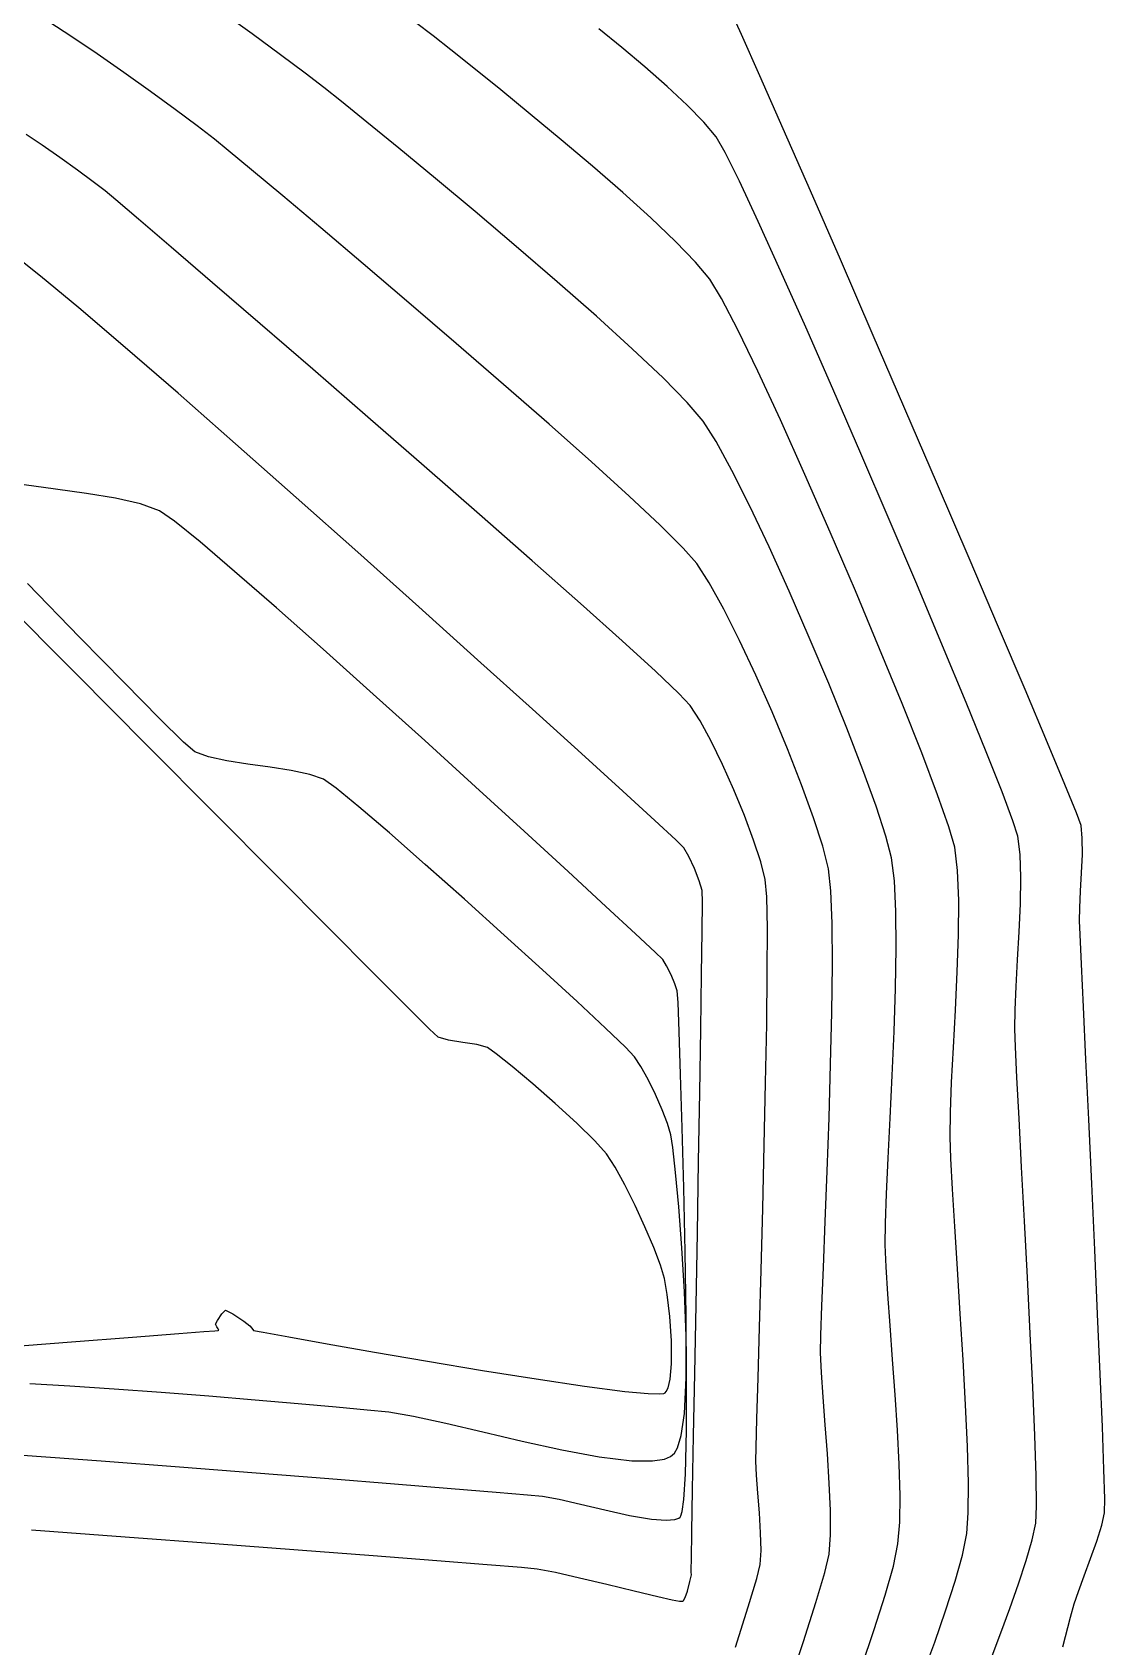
# Model space of a CAD drawing. Header units: metres. Extents: x 708868 to 711043, y 5411316 to 5413138.
# Drawn here: x 709946.2 to 709982.8, y 5411912.5 to 5411967.5 of the extents above; entities that cross this region are included whole.
import ezdxf

# ---------------------------------------------------------------- set-up
doc = ezdxf.new("R2010")
doc.units = ezdxf.units.M
for name, color, linetype in [('Rionegro 2010_Contours', 7, 'Continuous'), ('Rionegro 2014_Contours', 7, 'Continuous'), ('Rionegro 2018_Contours', 7, 'Continuous')]:
    doc.layers.add(name, color=color, linetype=linetype)

msp = doc.modelspace()

# ---------------------------------------------------------------- linework, layer by layer
at = {"layer": 'Rionegro 2010_Contours'}
for points in [[(709974.471, 5411911.814, 237), (709974.909, 5411913.102, 237), (709975.28, 5411914.271, 237), (709975.558, 5411915.264, 237), (709975.715, 5411916.022, 237), (709975.775, 5411916.753, 237), (709975.785, 5411917.672, 237), (709975.756, 5411918.733, 237), (709975.697, 5411919.888, 237), (709975.619, 5411921.092, 237), (709975.532, 5411922.297, 237), (709975.445, 5411923.458, 237), (709975.368, 5411924.526, 237), (709975.311, 5411925.457, 237), (709975.284, 5411926.203, 237), (709975.293, 5411926.937, 237), (709975.33, 5411927.94, 237), (709975.386, 5411929.153, 237), (709975.452, 5411930.517, 237), (709975.521, 5411931.975, 237), (709975.583, 5411933.466, 237), (709975.63, 5411934.933, 237), (709975.654, 5411936.317, 237), (709975.645, 5411937.559, 237), (709975.596, 5411938.6, 237), (709975.498, 5411939.382, 237), (709975.305, 5411940.122, 237), (709974.97, 5411941.143, 237), (709974.518, 5411942.388, 237), (709973.973, 5411943.799, 237), (709973.357, 5411945.321, 237), (709972.695, 5411946.895, 237), (709972.011, 5411948.465, 237), (709971.328, 5411949.974, 237), (709970.67, 5411951.364, 237), (709970.06, 5411952.579, 237), (709969.523, 5411953.562, 237), (709969.083, 5411954.255, 237), (709968.539, 5411954.897, 237), (709967.714, 5411955.736, 237), (709966.664, 5411956.729, 237), (709965.443, 5411957.834, 237), (709964.106, 5411959.009, 237), (709962.71, 5411960.211, 237), (709961.308, 5411961.398, 237), (709959.957, 5411962.527, 237), (709958.712, 5411963.557, 237), (709957.627, 5411964.444, 237), (709956.758, 5411965.147, 237), (709956.16, 5411965.622, 237), (709955.518, 5411966.115, 237), (709954.688, 5411966.735, 237), (709953.714, 5411967.448, 237), (709952.644, 5411968.22, 237)], [(709981.331, 5411912.514, 234), (709981.595, 5411913.526, 234), (709981.716, 5411913.975, 234), (709981.861, 5411914.397, 234), (709982.059, 5411914.931, 234), (709982.278, 5411915.522, 234), (709982.487, 5411916.115, 234), (709982.655, 5411916.653, 234), (709982.752, 5411917.081, 234), (709982.757, 5411917.548, 234), (709982.731, 5411918.556, 234), (709982.678, 5411920.008, 234), (709982.605, 5411921.805, 234), (709982.516, 5411923.848, 234), (709982.417, 5411926.039, 234), (709982.314, 5411928.279, 234), (709982.211, 5411930.471, 234), (709982.114, 5411932.514, 234), (709982.029, 5411934.312, 234), (709981.961, 5411935.766, 234), (709981.916, 5411936.777, 234), (709981.898, 5411937.246, 234), (709981.908, 5411937.688, 234), (709981.938, 5411938.253, 234), (709981.972, 5411938.879, 234), (709981.996, 5411939.501, 234), (709981.994, 5411940.059, 234), (709981.951, 5411940.489, 234), (709981.796, 5411940.914, 234), (709981.404, 5411941.88, 234), (709980.809, 5411943.308, 234), (709980.044, 5411945.121, 234), (709979.142, 5411947.243, 234), (709978.137, 5411949.595, 234), (709977.062, 5411952.101, 234), (709975.951, 5411954.682, 234), (709974.836, 5411957.262, 234), (709973.752, 5411959.763, 234), (709972.731, 5411962.108, 234), (709971.807, 5411964.219, 234), (709971.013, 5411966.019, 234), (709970.383, 5411967.431, 234), (709969.949, 5411968.377, 234)], [(709971.983, 5411911.152, 238), (709972.496, 5411912.692, 238), (709972.921, 5411914.017, 238), (709973.223, 5411915.039, 238), (709973.37, 5411915.669, 238), (709973.418, 5411916.327, 238), (709973.415, 5411917.151, 238), (709973.375, 5411918.088, 238), (709973.31, 5411919.081, 238), (709973.235, 5411920.076, 238), (709973.162, 5411921.018, 238), (709973.106, 5411921.851, 238), (709973.079, 5411922.522, 238), (709973.089, 5411923.125, 238), (709973.122, 5411924.122, 238), (709973.173, 5411925.438, 238), (709973.235, 5411926.996, 238), (709973.301, 5411928.719, 238), (709973.366, 5411930.531, 238), (709973.422, 5411932.357, 238), (709973.463, 5411934.12, 238), (709973.483, 5411935.743, 238), (709973.474, 5411937.15, 238), (709973.432, 5411938.266, 238), (709973.348, 5411939.013, 238), (709973.153, 5411939.78, 238), (709972.841, 5411940.751, 238), (709972.434, 5411941.874, 238), (709971.955, 5411943.094, 238), (709971.427, 5411944.356, 238), (709970.874, 5411945.607, 238), (709970.317, 5411946.792, 238), (709969.781, 5411947.858, 238), (709969.288, 5411948.75, 238), (709968.861, 5411949.413, 238), (709968.403, 5411949.936, 238), (709967.617, 5411950.716, 238), (709966.556, 5411951.708, 238), (709965.276, 5411952.869, 238), (709963.832, 5411954.152, 238), (709962.277, 5411955.513, 238), (709960.667, 5411956.908, 238), (709959.057, 5411958.292, 238), (709957.5, 5411959.621, 238), (709956.052, 5411960.848, 238), (709954.767, 5411961.931, 238), (709953.7, 5411962.824, 238), (709952.905, 5411963.482, 238), (709952.437, 5411963.861, 238), (709951.844, 5411964.316, 238), (709951.1, 5411964.871, 238), (709950.253, 5411965.49, 238), (709949.35, 5411966.134, 238), (709948.441, 5411966.769, 238), (709947.574, 5411967.356, 238), (709946.796, 5411967.859, 238)], [(709976.567, 5411911.577, 236), (709976.965, 5411912.669, 236), (709977.338, 5411913.74, 236), (709977.662, 5411914.745, 236), (709977.912, 5411915.638, 236), (709978.061, 5411916.375, 236), (709978.109, 5411917.078, 236), (709978.112, 5411918.088, 236), (709978.078, 5411919.337, 236), (709978.016, 5411920.76, 236), (709977.933, 5411922.287, 236), (709977.839, 5411923.852, 236), (709977.741, 5411925.387, 236), (709977.649, 5411926.825, 236), (709977.571, 5411928.099, 236), (709977.514, 5411929.141, 236), (709977.489, 5411929.884, 236), (709977.5, 5411930.708, 236), (709977.544, 5411931.742, 236), (709977.607, 5411932.926, 236), (709977.675, 5411934.199, 236), (709977.737, 5411935.499, 236), (709977.778, 5411936.766, 236), (709977.786, 5411937.937, 236), (709977.748, 5411938.953, 236), (709977.649, 5411939.751, 236), (709977.453, 5411940.441, 236), (709977.067, 5411941.536, 236), (709976.524, 5411942.96, 236), (709975.855, 5411944.641, 236), (709975.091, 5411946.504, 236), (709974.263, 5411948.475, 236), (709973.403, 5411950.481, 236), (709972.541, 5411952.447, 236), (709971.709, 5411954.3, 236), (709970.938, 5411955.965, 236), (709970.259, 5411957.369, 236), (709969.704, 5411958.437, 236), (709969.304, 5411959.097, 236), (709968.821, 5411959.677, 236), (709968.139, 5411960.382, 236), (709967.299, 5411961.18, 236), (709966.343, 5411962.043, 236), (709965.312, 5411962.941, 236), (709964.248, 5411963.843, 236), (709963.192, 5411964.721, 236), (709962.186, 5411965.543, 236), (709961.272, 5411966.281, 236), (709960.49, 5411966.904, 236), (709959.883, 5411967.383, 236), (709959.282, 5411967.842, 236)], [(709970.183, 5411912.503, 239), (709970.61, 5411913.871, 239), (709970.902, 5411914.842, 239), (709971.024, 5411915.316, 239), (709971.051, 5411915.788, 239), (709971.035, 5411916.395, 239), (709970.993, 5411917.071, 239), (709970.942, 5411917.749, 239), (709970.897, 5411918.361, 239), (709970.875, 5411918.841, 239), (709970.883, 5411919.306, 239), (709970.908, 5411920.279, 239), (709970.948, 5411921.67, 239), (709970.997, 5411923.388, 239), (709971.051, 5411925.343, 239), (709971.107, 5411927.444, 239), (709971.16, 5411929.601, 239), (709971.207, 5411931.723, 239), (709971.243, 5411933.719, 239), (709971.264, 5411935.501, 239), (709971.266, 5411936.975, 239), (709971.245, 5411938.054, 239), (709971.197, 5411938.645, 239), (709971.043, 5411939.247, 239), (709970.798, 5411939.991, 239), (709970.485, 5411940.825, 239), (709970.125, 5411941.699, 239), (709969.739, 5411942.561, 239), (709969.348, 5411943.361, 239), (709968.975, 5411944.048, 239), (709968.64, 5411944.571, 239), (709968.251, 5411944.985, 239), (709967.456, 5411945.739, 239), (709966.316, 5411946.778, 239), (709964.896, 5411948.05, 239), (709963.257, 5411949.502, 239), (709961.464, 5411951.079, 239), (709959.577, 5411952.728, 239), (709957.662, 5411954.396, 239), (709955.78, 5411956.029, 239), (709953.994, 5411957.574, 239), (709952.368, 5411958.977, 239), (709950.964, 5411960.184, 239), (709949.845, 5411961.143, 239), (709949.074, 5411961.799, 239), (709948.714, 5411962.1, 239), (709948.301, 5411962.415, 239), (709947.767, 5411962.809, 239), (709947.17, 5411963.237, 239), (709946.567, 5411963.656, 239), (709946.015, 5411964.021, 239)], [(709945.91, 5411919.042, 241), (709948.569, 5411918.842, 241), (709951.245, 5411918.638, 241), (709953.857, 5411918.435, 241), (709956.324, 5411918.241, 241), (709958.562, 5411918.063, 241), (709960.492, 5411917.907, 241), (709962.031, 5411917.781, 241), (709963.098, 5411917.69, 241), (709963.611, 5411917.643, 241), (709964.172, 5411917.543, 241), (709964.907, 5411917.373, 241), (709965.731, 5411917.173, 241), (709966.565, 5411916.987, 241), (709967.325, 5411916.857, 241), (709967.825, 5411916.822, 241), (709968.11, 5411916.849, 241), (709968.247, 5411916.898, 241), (709968.297, 5411916.933, 241), (709968.322, 5411916.969, 241), (709968.367, 5411917.121, 241), (709968.422, 5411917.536, 241), (709968.474, 5411918.398, 241), (709968.508, 5411919.886, 241), (709968.514, 5411921.721, 241), (709968.497, 5411923.787, 241), (709968.463, 5411925.966, 241), (709968.417, 5411928.141, 241), (709968.364, 5411930.194, 241), (709968.311, 5411932.009, 241), (709968.262, 5411933.468, 241), (709968.223, 5411934.455, 241), (709968.199, 5411934.851, 241), (709968.119, 5411935.095, 241), (709967.987, 5411935.403, 241), (709967.836, 5411935.703, 241), (709967.702, 5411935.922, 241), (709967.443, 5411936.173, 241), (709966.777, 5411936.796, 241), (709965.767, 5411937.732, 241), (709964.48, 5411938.919, 241), (709962.978, 5411940.296, 241), (709961.329, 5411941.803, 241), (709959.595, 5411943.378, 241), (709957.843, 5411944.96, 241), (709956.136, 5411946.489, 241), (709954.541, 5411947.904, 241), (709953.121, 5411949.144, 241), (709951.942, 5411950.148, 241), (709951.068, 5411950.856, 241), (709950.564, 5411951.205, 241), (709949.918, 5411951.441, 241), (709949.064, 5411951.633, 241), (709948.073, 5411951.796, 241), (709947.014, 5411951.945, 241), (709945.956, 5411952.095, 241)], [(709946.15, 5411921.483, 242), (709947.508, 5411921.403, 242), (709949.02, 5411921.301, 242), (709950.62, 5411921.184, 242), (709952.243, 5411921.058, 242), (709953.821, 5411920.929, 242), (709955.29, 5411920.804, 242), (709956.582, 5411920.689, 242), (709957.632, 5411920.589, 242), (709958.373, 5411920.513, 242), (709959.216, 5411920.372, 242), (709960.309, 5411920.132, 242), (709961.571, 5411919.833, 242), (709962.918, 5411919.514, 242), (709964.268, 5411919.217, 242), (709965.538, 5411918.982, 242), (709966.645, 5411918.848, 242), (709967.358, 5411918.842, 242), (709967.764, 5411918.909, 242), (709967.963, 5411918.993, 242), (709968.039, 5411919.048, 242), (709968.099, 5411919.111, 242), (709968.203, 5411919.295, 242), (709968.328, 5411919.705, 242), (709968.44, 5411920.463, 242), (709968.505, 5411921.677, 242), (709968.501, 5411923.091, 242), (709968.446, 5411924.601, 242), (709968.356, 5411926.103, 242), (709968.247, 5411927.494, 242), (709968.137, 5411928.668, 242), (709968.043, 5411929.524, 242), (709967.98, 5411929.956, 242), (709967.866, 5411930.332, 242), (709967.682, 5411930.806, 242), (709967.453, 5411931.325, 242), (709967.203, 5411931.834, 242), (709966.959, 5411932.281, 242), (709966.746, 5411932.612, 242), (709966.433, 5411932.938, 242), (709965.753, 5411933.587, 242), (709964.785, 5411934.489, 242), (709963.609, 5411935.569, 242), (709962.303, 5411936.756, 242), (709960.945, 5411937.978, 242), (709959.615, 5411939.161, 242), (709958.391, 5411940.234, 242), (709957.352, 5411941.124, 242), (709956.578, 5411941.758, 242), (709956.147, 5411942.064, 242), (709955.678, 5411942.229, 242), (709955.051, 5411942.359, 242), (709954.328, 5411942.47, 242), (709953.574, 5411942.574, 242), (709952.853, 5411942.687, 242), (709952.23, 5411942.822, 242), (709951.767, 5411942.992, 242), (709951.383, 5411943.328, 242), (709950.564, 5411944.132, 242), (709949.367, 5411945.343, 242), (709947.849, 5411946.896, 242), (709946.067, 5411948.729, 242)], [(709945.079, 5411922.713, 243), (709947.564, 5411922.903, 243), (709949.637, 5411923.063, 243), (709951.217, 5411923.185, 243), (709952.073, 5411923.251, 243), (709952.449, 5411923.281, 243), (709952.565, 5411923.291, 243), (709952.579, 5411923.293, 243), (709952.579, 5411923.302, 243), (709952.56, 5411923.339, 243), (709952.51, 5411923.417, 243), (709952.47, 5411923.497, 243), (709952.539, 5411923.631, 243), (709952.682, 5411923.852, 243), (709952.812, 5411923.978, 243), (709953.062, 5411923.854, 243), (709953.433, 5411923.6, 243), (709953.635, 5411923.451, 243), (709953.701, 5411923.366, 243), (709953.768, 5411923.286, 243), (709954.091, 5411923.225, 243), (709954.964, 5411923.066, 243), (709956.268, 5411922.833, 243), (709957.883, 5411922.549, 243), (709959.688, 5411922.239, 243), (709961.563, 5411921.926, 243), (709963.388, 5411921.635, 243), (709965.043, 5411921.389, 243), (709966.407, 5411921.212, 243), (709967.208, 5411921.137, 243), (709967.599, 5411921.127, 243), (709967.745, 5411921.145, 243), (709967.782, 5411921.162, 243), (709967.822, 5411921.207, 243), (709967.889, 5411921.339, 243), (709967.96, 5411921.63, 243), (709968.006, 5411922.153, 243), (709968, 5411922.94, 243), (709967.942, 5411923.765, 243), (709967.855, 5411924.511, 243), (709967.76, 5411925.06, 243), (709967.625, 5411925.512, 243), (709967.395, 5411926.119, 243), (709967.098, 5411926.819, 243), (709966.762, 5411927.55, 243), (709966.413, 5411928.249, 243), (709966.08, 5411928.854, 243), (709965.79, 5411929.302, 243), (709965.391, 5411929.751, 243), (709964.777, 5411930.348, 243), (709964.04, 5411931.018, 243), (709963.274, 5411931.686, 243), (709962.572, 5411932.276, 243), (709962.026, 5411932.713, 243), (709961.729, 5411932.924, 243), (709961.374, 5411933.025, 243), (709960.888, 5411933.099, 243), (709960.403, 5411933.174, 243), (709960.051, 5411933.279, 243), (709959.758, 5411933.556, 243), (709959.007, 5411934.3, 243), (709957.85, 5411935.459, 243), (709956.336, 5411936.982, 243), (709954.515, 5411938.815, 243), (709952.438, 5411940.907, 243), (709950.154, 5411943.206, 243), (709947.714, 5411945.66, 243), (709945.167, 5411948.216, 243)]]:
    msp.add_polyline3d(points, dxfattribs=at)
at = {"layer": 'Rionegro 2014_Contours'}
for points in [[(709974.471, 5411911.814, 237), (709974.909, 5411913.102, 237), (709975.28, 5411914.271, 237), (709975.558, 5411915.264, 237), (709975.715, 5411916.022, 237), (709975.775, 5411916.753, 237), (709975.785, 5411917.672, 237), (709975.756, 5411918.733, 237), (709975.697, 5411919.888, 237), (709975.619, 5411921.092, 237), (709975.532, 5411922.297, 237), (709975.445, 5411923.458, 237), (709975.368, 5411924.526, 237), (709975.311, 5411925.457, 237), (709975.284, 5411926.203, 237), (709975.293, 5411926.937, 237), (709975.33, 5411927.94, 237), (709975.386, 5411929.153, 237), (709975.452, 5411930.517, 237), (709975.521, 5411931.975, 237), (709975.583, 5411933.466, 237), (709975.63, 5411934.933, 237), (709975.654, 5411936.317, 237), (709975.645, 5411937.559, 237), (709975.596, 5411938.6, 237), (709975.498, 5411939.382, 237), (709975.305, 5411940.122, 237), (709974.97, 5411941.143, 237), (709974.518, 5411942.388, 237), (709973.973, 5411943.799, 237), (709973.357, 5411945.321, 237), (709972.695, 5411946.895, 237), (709972.011, 5411948.465, 237), (709971.328, 5411949.974, 237), (709970.67, 5411951.364, 237), (709970.06, 5411952.579, 237), (709969.523, 5411953.562, 237), (709969.083, 5411954.255, 237), (709968.539, 5411954.897, 237), (709967.714, 5411955.736, 237), (709966.664, 5411956.729, 237), (709965.443, 5411957.834, 237), (709964.106, 5411959.009, 237), (709962.71, 5411960.211, 237), (709961.308, 5411961.398, 237), (709959.957, 5411962.527, 237), (709958.712, 5411963.557, 237), (709957.627, 5411964.444, 237), (709956.758, 5411965.147, 237), (709956.16, 5411965.622, 237), (709955.518, 5411966.115, 237), (709954.688, 5411966.735, 237), (709953.714, 5411967.448, 237), (709952.644, 5411968.22, 237)], [(709981.331, 5411912.514, 234), (709981.595, 5411913.526, 234), (709981.716, 5411913.975, 234), (709981.861, 5411914.397, 234), (709982.059, 5411914.931, 234), (709982.278, 5411915.522, 234), (709982.487, 5411916.115, 234), (709982.655, 5411916.653, 234), (709982.752, 5411917.081, 234), (709982.757, 5411917.548, 234), (709982.731, 5411918.556, 234), (709982.678, 5411920.008, 234), (709982.605, 5411921.805, 234), (709982.516, 5411923.848, 234), (709982.417, 5411926.039, 234), (709982.314, 5411928.279, 234), (709982.211, 5411930.471, 234), (709982.114, 5411932.514, 234), (709982.029, 5411934.312, 234), (709981.961, 5411935.766, 234), (709981.916, 5411936.777, 234), (709981.898, 5411937.246, 234), (709981.908, 5411937.688, 234), (709981.938, 5411938.253, 234), (709981.972, 5411938.879, 234), (709981.996, 5411939.501, 234), (709981.994, 5411940.059, 234), (709981.951, 5411940.489, 234), (709981.796, 5411940.914, 234), (709981.404, 5411941.88, 234), (709980.809, 5411943.308, 234), (709980.044, 5411945.121, 234), (709979.142, 5411947.243, 234), (709978.137, 5411949.595, 234), (709977.062, 5411952.101, 234), (709975.951, 5411954.682, 234), (709974.836, 5411957.262, 234), (709973.752, 5411959.763, 234), (709972.731, 5411962.108, 234), (709971.807, 5411964.219, 234), (709971.013, 5411966.019, 234), (709970.383, 5411967.431, 234), (709969.949, 5411968.377, 234)], [(709971.983, 5411911.152, 238), (709972.496, 5411912.692, 238), (709972.921, 5411914.017, 238), (709973.223, 5411915.039, 238), (709973.37, 5411915.669, 238), (709973.418, 5411916.327, 238), (709973.415, 5411917.151, 238), (709973.375, 5411918.088, 238), (709973.31, 5411919.081, 238), (709973.235, 5411920.076, 238), (709973.162, 5411921.018, 238), (709973.106, 5411921.851, 238), (709973.079, 5411922.522, 238), (709973.089, 5411923.125, 238), (709973.122, 5411924.122, 238), (709973.173, 5411925.438, 238), (709973.235, 5411926.996, 238), (709973.301, 5411928.719, 238), (709973.366, 5411930.531, 238), (709973.422, 5411932.357, 238), (709973.463, 5411934.12, 238), (709973.483, 5411935.743, 238), (709973.474, 5411937.15, 238), (709973.432, 5411938.266, 238), (709973.348, 5411939.013, 238), (709973.153, 5411939.78, 238), (709972.841, 5411940.751, 238), (709972.434, 5411941.874, 238), (709971.955, 5411943.094, 238), (709971.427, 5411944.356, 238), (709970.874, 5411945.607, 238), (709970.317, 5411946.792, 238), (709969.781, 5411947.858, 238), (709969.288, 5411948.75, 238), (709968.861, 5411949.413, 238), (709968.403, 5411949.936, 238), (709967.617, 5411950.716, 238), (709966.556, 5411951.708, 238), (709965.276, 5411952.869, 238), (709963.832, 5411954.152, 238), (709962.277, 5411955.513, 238), (709960.667, 5411956.908, 238), (709959.057, 5411958.292, 238), (709957.5, 5411959.621, 238), (709956.052, 5411960.848, 238), (709954.767, 5411961.931, 238), (709953.7, 5411962.824, 238), (709952.905, 5411963.482, 238), (709952.437, 5411963.861, 238), (709951.844, 5411964.316, 238), (709951.1, 5411964.871, 238), (709950.253, 5411965.49, 238), (709949.35, 5411966.134, 238), (709948.441, 5411966.769, 238), (709947.574, 5411967.356, 238), (709946.796, 5411967.859, 238)], [(709976.567, 5411911.577, 236), (709976.965, 5411912.669, 236), (709977.338, 5411913.74, 236), (709977.662, 5411914.745, 236), (709977.912, 5411915.638, 236), (709978.061, 5411916.375, 236), (709978.109, 5411917.078, 236), (709978.112, 5411918.088, 236), (709978.078, 5411919.337, 236), (709978.016, 5411920.76, 236), (709977.933, 5411922.287, 236), (709977.839, 5411923.852, 236), (709977.741, 5411925.387, 236), (709977.649, 5411926.825, 236), (709977.571, 5411928.099, 236), (709977.514, 5411929.141, 236), (709977.489, 5411929.884, 236), (709977.5, 5411930.708, 236), (709977.544, 5411931.742, 236), (709977.607, 5411932.926, 236), (709977.675, 5411934.199, 236), (709977.737, 5411935.499, 236), (709977.778, 5411936.766, 236), (709977.786, 5411937.937, 236), (709977.748, 5411938.953, 236), (709977.649, 5411939.751, 236), (709977.453, 5411940.441, 236), (709977.067, 5411941.536, 236), (709976.524, 5411942.96, 236), (709975.855, 5411944.641, 236), (709975.091, 5411946.504, 236), (709974.263, 5411948.475, 236), (709973.403, 5411950.481, 236), (709972.541, 5411952.447, 236), (709971.709, 5411954.3, 236), (709970.938, 5411955.965, 236), (709970.259, 5411957.369, 236), (709969.704, 5411958.437, 236), (709969.304, 5411959.097, 236), (709968.821, 5411959.677, 236), (709968.139, 5411960.382, 236), (709967.299, 5411961.18, 236), (709966.343, 5411962.043, 236), (709965.312, 5411962.941, 236), (709964.248, 5411963.843, 236), (709963.192, 5411964.721, 236), (709962.186, 5411965.543, 236), (709961.272, 5411966.281, 236), (709960.49, 5411966.904, 236), (709959.883, 5411967.383, 236), (709959.282, 5411967.842, 236)], [(709978.921, 5411912.202, 235), (709979.215, 5411912.99, 235), (709979.522, 5411913.823, 235), (709979.82, 5411914.657, 235), (709980.083, 5411915.448, 235), (709980.286, 5411916.153, 235), (709980.406, 5411916.728, 235), (709980.432, 5411917.308, 235), (709980.419, 5411918.332, 235), (709980.376, 5411919.711, 235), (709980.308, 5411921.356, 235), (709980.223, 5411923.181, 235), (709980.126, 5411925.096, 235), (709980.026, 5411927.014, 235), (709979.928, 5411928.847, 235), (709979.839, 5411930.506, 235), (709979.766, 5411931.904, 235), (709979.715, 5411932.953, 235), (709979.693, 5411933.565, 235), (709979.704, 5411934.207, 235), (709979.741, 5411935.007, 235), (709979.792, 5411935.91, 235), (709979.843, 5411936.865, 235), (709979.883, 5411937.816, 235), (709979.897, 5411938.712, 235), (709979.874, 5411939.497, 235), (709979.8, 5411940.12, 235), (709979.633, 5411940.65, 235), (709979.264, 5411941.633, 235), (709978.722, 5411943.001, 235), (709978.036, 5411944.682, 235), (709977.236, 5411946.609, 235), (709976.353, 5411948.709, 235), (709975.415, 5411950.915, 235), (709974.453, 5411953.155, 235), (709973.496, 5411955.36, 235), (709972.573, 5411957.46, 235), (709971.716, 5411959.385, 235), (709970.952, 5411961.065, 235), (709970.313, 5411962.431, 235), (709969.827, 5411963.412, 235), (709969.525, 5411963.939, 235), (709969.103, 5411964.445, 235), (709968.532, 5411965.028, 235), (709967.85, 5411965.663, 235), (709967.096, 5411966.323, 235), (709966.31, 5411966.985, 235), (709965.529, 5411967.623, 235)], [(709970.183, 5411912.503, 239), (709970.61, 5411913.871, 239), (709970.902, 5411914.842, 239), (709971.024, 5411915.316, 239), (709971.051, 5411915.788, 239), (709971.035, 5411916.395, 239), (709970.993, 5411917.071, 239), (709970.942, 5411917.749, 239), (709970.897, 5411918.361, 239), (709970.875, 5411918.841, 239), (709970.883, 5411919.306, 239), (709970.908, 5411920.279, 239), (709970.948, 5411921.67, 239), (709970.997, 5411923.388, 239), (709971.051, 5411925.343, 239), (709971.107, 5411927.444, 239), (709971.16, 5411929.601, 239), (709971.207, 5411931.723, 239), (709971.243, 5411933.719, 239), (709971.264, 5411935.501, 239), (709971.266, 5411936.975, 239), (709971.245, 5411938.054, 239), (709971.197, 5411938.645, 239), (709971.043, 5411939.247, 239), (709970.798, 5411939.991, 239), (709970.485, 5411940.825, 239), (709970.125, 5411941.699, 239), (709969.739, 5411942.561, 239), (709969.348, 5411943.361, 239), (709968.975, 5411944.048, 239), (709968.64, 5411944.571, 239), (709968.251, 5411944.985, 239), (709967.456, 5411945.739, 239), (709966.316, 5411946.778, 239), (709964.896, 5411948.05, 239), (709963.257, 5411949.502, 239), (709961.464, 5411951.079, 239), (709959.577, 5411952.728, 239), (709957.662, 5411954.396, 239), (709955.78, 5411956.029, 239), (709953.994, 5411957.574, 239), (709952.368, 5411958.977, 239), (709950.964, 5411960.184, 239), (709949.845, 5411961.143, 239), (709949.074, 5411961.799, 239), (709948.714, 5411962.1, 239), (709948.301, 5411962.415, 239), (709947.767, 5411962.809, 239), (709947.17, 5411963.237, 239), (709946.567, 5411963.656, 239), (709946.015, 5411964.021, 239)], [(709946.204, 5411916.497, 240), (709949.388, 5411916.262, 240), (709952.444, 5411916.034, 240), (709955.289, 5411915.82, 240), (709957.84, 5411915.625, 240), (709960.013, 5411915.457, 240), (709961.725, 5411915.321, 240), (709962.892, 5411915.223, 240), (709963.43, 5411915.17, 240), (709964.047, 5411915.053, 240), (709964.873, 5411914.866, 240), (709965.802, 5411914.643, 240), (709966.724, 5411914.417, 240), (709967.533, 5411914.223, 240), (709968.026, 5411914.113, 240), (709968.27, 5411914.069, 240), (709968.359, 5411914.062, 240), (709968.379, 5411914.066, 240), (709968.407, 5411914.091, 240), (709968.462, 5411914.187, 240), (709968.542, 5411914.408, 240), (709968.63, 5411914.737, 240), (709968.679, 5411914.963, 240), (709968.676, 5411915.061, 240), (709968.67, 5411915.16, 240), (709968.677, 5411915.497, 240), (709968.694, 5411916.43, 240), (709968.722, 5411917.863, 240), (709968.756, 5411919.695, 240), (709968.796, 5411921.827, 240), (709968.839, 5411924.162, 240), (709968.883, 5411926.601, 240), (709968.926, 5411929.044, 240), (709968.966, 5411931.393, 240), (709969.001, 5411933.55, 240), (709969.028, 5411935.415, 240), (709969.046, 5411936.89, 240), (709969.053, 5411937.877, 240), (709969.046, 5411938.276, 240), (709968.948, 5411938.606, 240), (709968.783, 5411939.025, 240), (709968.593, 5411939.433, 240), (709968.419, 5411939.729, 240), (709968.143, 5411939.996, 240), (709967.429, 5411940.657, 240), (709966.338, 5411941.656, 240), (709964.93, 5411942.938, 240), (709963.263, 5411944.448, 240), (709961.398, 5411946.131, 240), (709959.395, 5411947.931, 240), (709957.313, 5411949.794, 240), (709955.212, 5411951.665, 240), (709953.152, 5411953.488, 240), (709951.192, 5411955.209, 240), (709949.392, 5411956.771, 240), (709947.813, 5411958.12, 240), (709946.513, 5411959.201, 240), (709945.552, 5411959.959, 240)], [(709945.91, 5411919.042, 241), (709948.569, 5411918.842, 241), (709951.245, 5411918.638, 241), (709953.857, 5411918.435, 241), (709956.324, 5411918.241, 241), (709958.562, 5411918.063, 241), (709960.492, 5411917.907, 241), (709962.031, 5411917.781, 241), (709963.098, 5411917.69, 241), (709963.611, 5411917.643, 241), (709964.172, 5411917.543, 241), (709964.907, 5411917.373, 241), (709965.731, 5411917.173, 241), (709966.565, 5411916.987, 241), (709967.325, 5411916.857, 241), (709967.825, 5411916.822, 241), (709968.11, 5411916.849, 241), (709968.247, 5411916.898, 241), (709968.297, 5411916.933, 241), (709968.322, 5411916.969, 241), (709968.367, 5411917.121, 241), (709968.422, 5411917.536, 241), (709968.474, 5411918.398, 241), (709968.508, 5411919.886, 241), (709968.514, 5411921.721, 241), (709968.497, 5411923.787, 241), (709968.463, 5411925.966, 241), (709968.417, 5411928.141, 241), (709968.364, 5411930.194, 241), (709968.311, 5411932.009, 241), (709968.262, 5411933.468, 241), (709968.223, 5411934.455, 241), (709968.199, 5411934.851, 241), (709968.119, 5411935.095, 241), (709967.987, 5411935.403, 241), (709967.836, 5411935.703, 241), (709967.702, 5411935.922, 241), (709967.443, 5411936.173, 241), (709966.777, 5411936.796, 241), (709965.767, 5411937.732, 241), (709964.48, 5411938.919, 241), (709962.978, 5411940.296, 241), (709961.329, 5411941.803, 241), (709959.595, 5411943.378, 241), (709957.843, 5411944.96, 241), (709956.136, 5411946.489, 241), (709954.541, 5411947.904, 241), (709953.121, 5411949.144, 241), (709951.942, 5411950.148, 241), (709951.068, 5411950.856, 241), (709950.564, 5411951.205, 241), (709949.918, 5411951.441, 241), (709949.064, 5411951.633, 241), (709948.073, 5411951.796, 241), (709947.014, 5411951.945, 241), (709945.956, 5411952.095, 241)], [(709946.15, 5411921.483, 242), (709947.508, 5411921.403, 242), (709949.02, 5411921.301, 242), (709950.62, 5411921.184, 242), (709952.243, 5411921.058, 242), (709953.821, 5411920.929, 242), (709955.29, 5411920.804, 242), (709956.582, 5411920.689, 242), (709957.632, 5411920.589, 242), (709958.373, 5411920.513, 242), (709959.216, 5411920.372, 242), (709960.309, 5411920.132, 242), (709961.571, 5411919.833, 242), (709962.918, 5411919.514, 242), (709964.268, 5411919.217, 242), (709965.538, 5411918.982, 242), (709966.645, 5411918.848, 242), (709967.358, 5411918.842, 242), (709967.764, 5411918.909, 242), (709967.963, 5411918.993, 242), (709968.039, 5411919.048, 242), (709968.099, 5411919.111, 242), (709968.203, 5411919.295, 242), (709968.328, 5411919.705, 242), (709968.44, 5411920.463, 242), (709968.505, 5411921.677, 242), (709968.501, 5411923.091, 242), (709968.446, 5411924.601, 242), (709968.356, 5411926.103, 242), (709968.247, 5411927.494, 242), (709968.137, 5411928.668, 242), (709968.043, 5411929.524, 242), (709967.98, 5411929.956, 242), (709967.866, 5411930.332, 242), (709967.682, 5411930.806, 242), (709967.453, 5411931.325, 242), (709967.203, 5411931.834, 242), (709966.959, 5411932.281, 242), (709966.746, 5411932.612, 242), (709966.433, 5411932.938, 242), (709965.753, 5411933.587, 242), (709964.785, 5411934.489, 242), (709963.609, 5411935.569, 242), (709962.303, 5411936.756, 242), (709960.945, 5411937.978, 242), (709959.615, 5411939.161, 242), (709958.391, 5411940.234, 242), (709957.352, 5411941.124, 242), (709956.578, 5411941.758, 242), (709956.147, 5411942.064, 242), (709955.678, 5411942.229, 242), (709955.051, 5411942.359, 242), (709954.328, 5411942.47, 242), (709953.574, 5411942.574, 242), (709952.853, 5411942.687, 242), (709952.23, 5411942.822, 242), (709951.767, 5411942.992, 242), (709951.383, 5411943.328, 242), (709950.564, 5411944.132, 242), (709949.367, 5411945.343, 242), (709947.849, 5411946.896, 242), (709946.067, 5411948.729, 242)], [(709945.079, 5411922.713, 243), (709947.564, 5411922.903, 243), (709949.637, 5411923.063, 243), (709951.217, 5411923.185, 243), (709952.073, 5411923.251, 243), (709952.449, 5411923.281, 243), (709952.565, 5411923.291, 243), (709952.579, 5411923.293, 243), (709952.579, 5411923.302, 243), (709952.56, 5411923.339, 243), (709952.51, 5411923.417, 243), (709952.47, 5411923.497, 243), (709952.539, 5411923.631, 243), (709952.682, 5411923.852, 243), (709952.812, 5411923.978, 243), (709953.062, 5411923.854, 243), (709953.433, 5411923.6, 243), (709953.635, 5411923.451, 243), (709953.701, 5411923.366, 243), (709953.768, 5411923.286, 243), (709954.091, 5411923.225, 243), (709954.964, 5411923.066, 243), (709956.268, 5411922.833, 243), (709957.883, 5411922.549, 243), (709959.688, 5411922.239, 243), (709961.563, 5411921.926, 243), (709963.388, 5411921.635, 243), (709965.043, 5411921.389, 243), (709966.407, 5411921.212, 243), (709967.208, 5411921.137, 243), (709967.599, 5411921.127, 243), (709967.745, 5411921.145, 243), (709967.782, 5411921.162, 243), (709967.822, 5411921.207, 243), (709967.889, 5411921.339, 243), (709967.96, 5411921.63, 243), (709968.006, 5411922.153, 243), (709968, 5411922.94, 243), (709967.942, 5411923.765, 243), (709967.855, 5411924.511, 243), (709967.76, 5411925.06, 243), (709967.625, 5411925.512, 243), (709967.395, 5411926.119, 243), (709967.098, 5411926.819, 243), (709966.762, 5411927.55, 243), (709966.413, 5411928.249, 243), (709966.08, 5411928.854, 243), (709965.79, 5411929.302, 243), (709965.391, 5411929.751, 243), (709964.777, 5411930.348, 243), (709964.04, 5411931.018, 243), (709963.274, 5411931.686, 243), (709962.572, 5411932.276, 243), (709962.026, 5411932.713, 243), (709961.729, 5411932.924, 243), (709961.374, 5411933.025, 243), (709960.888, 5411933.099, 243), (709960.403, 5411933.174, 243), (709960.051, 5411933.279, 243), (709959.758, 5411933.556, 243), (709959.007, 5411934.3, 243), (709957.85, 5411935.459, 243), (709956.336, 5411936.982, 243), (709954.515, 5411938.815, 243), (709952.438, 5411940.907, 243), (709950.154, 5411943.206, 243), (709947.714, 5411945.66, 243), (709945.167, 5411948.216, 243)]]:
    msp.add_polyline3d(points, dxfattribs=at)
at = {"layer": 'Rionegro 2018_Contours'}
for points in [[(709974.471, 5411911.814, 237), (709974.909, 5411913.102, 237), (709975.28, 5411914.271, 237), (709975.558, 5411915.264, 237), (709975.715, 5411916.022, 237), (709975.775, 5411916.753, 237), (709975.785, 5411917.672, 237), (709975.756, 5411918.733, 237), (709975.697, 5411919.888, 237), (709975.619, 5411921.092, 237), (709975.532, 5411922.297, 237), (709975.445, 5411923.458, 237), (709975.368, 5411924.526, 237), (709975.311, 5411925.457, 237), (709975.284, 5411926.203, 237), (709975.293, 5411926.937, 237), (709975.33, 5411927.94, 237), (709975.386, 5411929.153, 237), (709975.452, 5411930.517, 237), (709975.521, 5411931.975, 237), (709975.583, 5411933.466, 237), (709975.63, 5411934.933, 237), (709975.654, 5411936.317, 237), (709975.645, 5411937.559, 237), (709975.596, 5411938.6, 237), (709975.498, 5411939.382, 237), (709975.305, 5411940.122, 237), (709974.97, 5411941.143, 237), (709974.518, 5411942.388, 237), (709973.973, 5411943.799, 237), (709973.357, 5411945.321, 237), (709972.695, 5411946.895, 237), (709972.011, 5411948.465, 237), (709971.328, 5411949.974, 237), (709970.67, 5411951.364, 237), (709970.06, 5411952.579, 237), (709969.523, 5411953.562, 237), (709969.083, 5411954.255, 237), (709968.539, 5411954.897, 237), (709967.714, 5411955.736, 237), (709966.664, 5411956.729, 237), (709965.443, 5411957.834, 237), (709964.106, 5411959.009, 237), (709962.71, 5411960.211, 237), (709961.308, 5411961.398, 237), (709959.957, 5411962.527, 237), (709958.712, 5411963.557, 237), (709957.627, 5411964.444, 237), (709956.758, 5411965.147, 237), (709956.16, 5411965.622, 237), (709955.518, 5411966.115, 237), (709954.688, 5411966.735, 237), (709953.714, 5411967.448, 237), (709952.644, 5411968.22, 237)], [(709981.331, 5411912.514, 234), (709981.595, 5411913.526, 234), (709981.716, 5411913.975, 234), (709981.861, 5411914.397, 234), (709982.059, 5411914.931, 234), (709982.278, 5411915.522, 234), (709982.487, 5411916.115, 234), (709982.655, 5411916.653, 234), (709982.752, 5411917.081, 234), (709982.757, 5411917.548, 234), (709982.731, 5411918.556, 234), (709982.678, 5411920.008, 234), (709982.605, 5411921.805, 234), (709982.516, 5411923.848, 234), (709982.417, 5411926.039, 234), (709982.314, 5411928.279, 234), (709982.211, 5411930.471, 234), (709982.114, 5411932.514, 234), (709982.029, 5411934.312, 234), (709981.961, 5411935.766, 234), (709981.916, 5411936.777, 234), (709981.898, 5411937.246, 234), (709981.908, 5411937.688, 234), (709981.938, 5411938.253, 234), (709981.972, 5411938.879, 234), (709981.996, 5411939.501, 234), (709981.994, 5411940.059, 234), (709981.951, 5411940.489, 234), (709981.796, 5411940.914, 234), (709981.404, 5411941.88, 234), (709980.809, 5411943.308, 234), (709980.044, 5411945.121, 234), (709979.142, 5411947.243, 234), (709978.137, 5411949.595, 234), (709977.062, 5411952.101, 234), (709975.951, 5411954.682, 234), (709974.836, 5411957.262, 234), (709973.752, 5411959.763, 234), (709972.731, 5411962.108, 234), (709971.807, 5411964.219, 234), (709971.013, 5411966.019, 234), (709970.383, 5411967.431, 234), (709969.949, 5411968.377, 234)], [(709971.983, 5411911.152, 238), (709972.496, 5411912.692, 238), (709972.921, 5411914.017, 238), (709973.223, 5411915.039, 238), (709973.37, 5411915.669, 238), (709973.418, 5411916.327, 238), (709973.415, 5411917.151, 238), (709973.375, 5411918.088, 238), (709973.31, 5411919.081, 238), (709973.235, 5411920.076, 238), (709973.162, 5411921.018, 238), (709973.106, 5411921.851, 238), (709973.079, 5411922.522, 238), (709973.089, 5411923.125, 238), (709973.122, 5411924.122, 238), (709973.173, 5411925.438, 238), (709973.235, 5411926.996, 238), (709973.301, 5411928.719, 238), (709973.366, 5411930.531, 238), (709973.422, 5411932.357, 238), (709973.463, 5411934.12, 238), (709973.483, 5411935.743, 238), (709973.474, 5411937.15, 238), (709973.432, 5411938.266, 238), (709973.348, 5411939.013, 238), (709973.153, 5411939.78, 238), (709972.841, 5411940.751, 238), (709972.434, 5411941.874, 238), (709971.955, 5411943.094, 238), (709971.427, 5411944.356, 238), (709970.874, 5411945.607, 238), (709970.317, 5411946.792, 238), (709969.781, 5411947.858, 238), (709969.288, 5411948.75, 238), (709968.861, 5411949.413, 238), (709968.403, 5411949.936, 238), (709967.617, 5411950.716, 238), (709966.556, 5411951.708, 238), (709965.276, 5411952.869, 238), (709963.832, 5411954.152, 238), (709962.277, 5411955.513, 238), (709960.667, 5411956.908, 238), (709959.057, 5411958.292, 238), (709957.5, 5411959.621, 238), (709956.052, 5411960.848, 238), (709954.767, 5411961.931, 238), (709953.7, 5411962.824, 238), (709952.905, 5411963.482, 238), (709952.437, 5411963.861, 238), (709951.844, 5411964.316, 238), (709951.1, 5411964.871, 238), (709950.253, 5411965.49, 238), (709949.35, 5411966.134, 238), (709948.441, 5411966.769, 238), (709947.574, 5411967.356, 238), (709946.796, 5411967.859, 238)], [(709976.567, 5411911.577, 236), (709976.965, 5411912.669, 236), (709977.338, 5411913.74, 236), (709977.662, 5411914.745, 236), (709977.912, 5411915.638, 236), (709978.061, 5411916.375, 236), (709978.109, 5411917.078, 236), (709978.112, 5411918.088, 236), (709978.078, 5411919.337, 236), (709978.016, 5411920.76, 236), (709977.933, 5411922.287, 236), (709977.839, 5411923.852, 236), (709977.741, 5411925.387, 236), (709977.649, 5411926.825, 236), (709977.571, 5411928.099, 236), (709977.514, 5411929.141, 236), (709977.489, 5411929.884, 236), (709977.5, 5411930.708, 236), (709977.544, 5411931.742, 236), (709977.607, 5411932.926, 236), (709977.675, 5411934.199, 236), (709977.737, 5411935.499, 236), (709977.778, 5411936.766, 236), (709977.786, 5411937.937, 236), (709977.748, 5411938.953, 236), (709977.649, 5411939.751, 236), (709977.453, 5411940.441, 236), (709977.067, 5411941.536, 236), (709976.524, 5411942.96, 236), (709975.855, 5411944.641, 236), (709975.091, 5411946.504, 236), (709974.263, 5411948.475, 236), (709973.403, 5411950.481, 236), (709972.541, 5411952.447, 236), (709971.709, 5411954.3, 236), (709970.938, 5411955.965, 236), (709970.259, 5411957.369, 236), (709969.704, 5411958.437, 236), (709969.304, 5411959.097, 236), (709968.821, 5411959.677, 236), (709968.139, 5411960.382, 236), (709967.299, 5411961.18, 236), (709966.343, 5411962.043, 236), (709965.312, 5411962.941, 236), (709964.248, 5411963.843, 236), (709963.192, 5411964.721, 236), (709962.186, 5411965.543, 236), (709961.272, 5411966.281, 236), (709960.49, 5411966.904, 236), (709959.883, 5411967.383, 236), (709959.282, 5411967.842, 236)], [(709978.921, 5411912.202, 235), (709979.215, 5411912.99, 235), (709979.522, 5411913.823, 235), (709979.82, 5411914.657, 235), (709980.083, 5411915.448, 235), (709980.286, 5411916.153, 235), (709980.406, 5411916.728, 235), (709980.432, 5411917.308, 235), (709980.419, 5411918.332, 235), (709980.376, 5411919.711, 235), (709980.308, 5411921.356, 235), (709980.223, 5411923.181, 235), (709980.126, 5411925.096, 235), (709980.026, 5411927.014, 235), (709979.928, 5411928.847, 235), (709979.839, 5411930.506, 235), (709979.766, 5411931.904, 235), (709979.715, 5411932.953, 235), (709979.693, 5411933.565, 235), (709979.704, 5411934.207, 235), (709979.741, 5411935.007, 235), (709979.792, 5411935.91, 235), (709979.843, 5411936.865, 235), (709979.883, 5411937.816, 235), (709979.897, 5411938.712, 235), (709979.874, 5411939.497, 235), (709979.8, 5411940.12, 235), (709979.633, 5411940.65, 235), (709979.264, 5411941.633, 235), (709978.722, 5411943.001, 235), (709978.036, 5411944.682, 235), (709977.236, 5411946.609, 235), (709976.353, 5411948.709, 235), (709975.415, 5411950.915, 235), (709974.453, 5411953.155, 235), (709973.496, 5411955.36, 235), (709972.573, 5411957.46, 235), (709971.716, 5411959.385, 235), (709970.952, 5411961.065, 235), (709970.313, 5411962.431, 235), (709969.827, 5411963.412, 235), (709969.525, 5411963.939, 235), (709969.103, 5411964.445, 235), (709968.532, 5411965.028, 235), (709967.85, 5411965.663, 235), (709967.096, 5411966.323, 235), (709966.31, 5411966.985, 235), (709965.529, 5411967.623, 235)], [(709970.183, 5411912.503, 239), (709970.61, 5411913.871, 239), (709970.902, 5411914.842, 239), (709971.024, 5411915.316, 239), (709971.051, 5411915.788, 239), (709971.035, 5411916.395, 239), (709970.993, 5411917.071, 239), (709970.942, 5411917.749, 239), (709970.897, 5411918.361, 239), (709970.875, 5411918.841, 239), (709970.883, 5411919.306, 239), (709970.908, 5411920.279, 239), (709970.948, 5411921.67, 239), (709970.997, 5411923.388, 239), (709971.051, 5411925.343, 239), (709971.107, 5411927.444, 239), (709971.16, 5411929.601, 239), (709971.207, 5411931.723, 239), (709971.243, 5411933.719, 239), (709971.264, 5411935.501, 239), (709971.266, 5411936.975, 239), (709971.245, 5411938.054, 239), (709971.197, 5411938.645, 239), (709971.043, 5411939.247, 239), (709970.798, 5411939.991, 239), (709970.485, 5411940.825, 239), (709970.125, 5411941.699, 239), (709969.739, 5411942.561, 239), (709969.348, 5411943.361, 239), (709968.975, 5411944.048, 239), (709968.64, 5411944.571, 239), (709968.251, 5411944.985, 239), (709967.456, 5411945.739, 239), (709966.316, 5411946.778, 239), (709964.896, 5411948.05, 239), (709963.257, 5411949.502, 239), (709961.464, 5411951.079, 239), (709959.577, 5411952.728, 239), (709957.662, 5411954.396, 239), (709955.78, 5411956.029, 239), (709953.994, 5411957.574, 239), (709952.368, 5411958.977, 239), (709950.964, 5411960.184, 239), (709949.845, 5411961.143, 239), (709949.074, 5411961.799, 239), (709948.714, 5411962.1, 239), (709948.301, 5411962.415, 239), (709947.767, 5411962.809, 239), (709947.17, 5411963.237, 239), (709946.567, 5411963.656, 239), (709946.015, 5411964.021, 239)], [(709946.204, 5411916.497, 240), (709949.388, 5411916.262, 240), (709952.444, 5411916.034, 240), (709955.289, 5411915.82, 240), (709957.84, 5411915.625, 240), (709960.013, 5411915.457, 240), (709961.725, 5411915.321, 240), (709962.892, 5411915.223, 240), (709963.43, 5411915.17, 240), (709964.047, 5411915.053, 240), (709964.873, 5411914.866, 240), (709965.802, 5411914.643, 240), (709966.724, 5411914.417, 240), (709967.533, 5411914.223, 240), (709968.026, 5411914.113, 240), (709968.27, 5411914.069, 240), (709968.359, 5411914.062, 240), (709968.379, 5411914.066, 240), (709968.407, 5411914.091, 240), (709968.462, 5411914.187, 240), (709968.542, 5411914.408, 240), (709968.63, 5411914.737, 240), (709968.679, 5411914.963, 240), (709968.676, 5411915.061, 240), (709968.67, 5411915.16, 240), (709968.677, 5411915.497, 240), (709968.694, 5411916.43, 240), (709968.722, 5411917.863, 240), (709968.756, 5411919.695, 240), (709968.796, 5411921.827, 240), (709968.839, 5411924.162, 240), (709968.883, 5411926.601, 240), (709968.926, 5411929.044, 240), (709968.966, 5411931.393, 240), (709969.001, 5411933.55, 240), (709969.028, 5411935.415, 240), (709969.046, 5411936.89, 240), (709969.053, 5411937.877, 240), (709969.046, 5411938.276, 240), (709968.948, 5411938.606, 240), (709968.783, 5411939.025, 240), (709968.593, 5411939.433, 240), (709968.419, 5411939.729, 240), (709968.143, 5411939.996, 240), (709967.429, 5411940.657, 240), (709966.338, 5411941.656, 240), (709964.93, 5411942.938, 240), (709963.263, 5411944.448, 240), (709961.398, 5411946.131, 240), (709959.395, 5411947.931, 240), (709957.313, 5411949.794, 240), (709955.212, 5411951.665, 240), (709953.152, 5411953.488, 240), (709951.192, 5411955.209, 240), (709949.392, 5411956.771, 240), (709947.813, 5411958.12, 240), (709946.513, 5411959.201, 240), (709945.552, 5411959.959, 240)], [(709945.91, 5411919.042, 241), (709948.569, 5411918.842, 241), (709951.245, 5411918.638, 241), (709953.857, 5411918.435, 241), (709956.324, 5411918.241, 241), (709958.562, 5411918.063, 241), (709960.492, 5411917.907, 241), (709962.031, 5411917.781, 241), (709963.098, 5411917.69, 241), (709963.611, 5411917.643, 241), (709964.172, 5411917.543, 241), (709964.907, 5411917.373, 241), (709965.731, 5411917.173, 241), (709966.565, 5411916.987, 241), (709967.325, 5411916.857, 241), (709967.825, 5411916.822, 241), (709968.11, 5411916.849, 241), (709968.247, 5411916.898, 241), (709968.297, 5411916.933, 241), (709968.322, 5411916.969, 241), (709968.367, 5411917.121, 241), (709968.422, 5411917.536, 241), (709968.474, 5411918.398, 241), (709968.508, 5411919.886, 241), (709968.514, 5411921.721, 241), (709968.497, 5411923.787, 241), (709968.463, 5411925.966, 241), (709968.417, 5411928.141, 241), (709968.364, 5411930.194, 241), (709968.311, 5411932.009, 241), (709968.262, 5411933.468, 241), (709968.223, 5411934.455, 241), (709968.199, 5411934.851, 241), (709968.119, 5411935.095, 241), (709967.987, 5411935.403, 241), (709967.836, 5411935.703, 241), (709967.702, 5411935.922, 241), (709967.443, 5411936.173, 241), (709966.777, 5411936.796, 241), (709965.767, 5411937.732, 241), (709964.48, 5411938.919, 241), (709962.978, 5411940.296, 241), (709961.329, 5411941.803, 241), (709959.595, 5411943.378, 241), (709957.843, 5411944.96, 241), (709956.136, 5411946.489, 241), (709954.541, 5411947.904, 241), (709953.121, 5411949.144, 241), (709951.942, 5411950.148, 241), (709951.068, 5411950.856, 241), (709950.564, 5411951.205, 241), (709949.918, 5411951.441, 241), (709949.064, 5411951.633, 241), (709948.073, 5411951.796, 241), (709947.014, 5411951.945, 241), (709945.956, 5411952.095, 241)], [(709946.15, 5411921.483, 242), (709947.508, 5411921.403, 242), (709949.02, 5411921.301, 242), (709950.62, 5411921.184, 242), (709952.243, 5411921.058, 242), (709953.821, 5411920.929, 242), (709955.29, 5411920.804, 242), (709956.582, 5411920.689, 242), (709957.632, 5411920.589, 242), (709958.373, 5411920.513, 242), (709959.216, 5411920.372, 242), (709960.309, 5411920.132, 242), (709961.571, 5411919.833, 242), (709962.918, 5411919.514, 242), (709964.268, 5411919.217, 242), (709965.538, 5411918.982, 242), (709966.645, 5411918.848, 242), (709967.358, 5411918.842, 242), (709967.764, 5411918.909, 242), (709967.963, 5411918.993, 242), (709968.039, 5411919.048, 242), (709968.099, 5411919.111, 242), (709968.203, 5411919.295, 242), (709968.328, 5411919.705, 242), (709968.44, 5411920.463, 242), (709968.505, 5411921.677, 242), (709968.501, 5411923.091, 242), (709968.446, 5411924.601, 242), (709968.356, 5411926.103, 242), (709968.247, 5411927.494, 242), (709968.137, 5411928.668, 242), (709968.043, 5411929.524, 242), (709967.98, 5411929.956, 242), (709967.866, 5411930.332, 242), (709967.682, 5411930.806, 242), (709967.453, 5411931.325, 242), (709967.203, 5411931.834, 242), (709966.959, 5411932.281, 242), (709966.746, 5411932.612, 242), (709966.433, 5411932.938, 242), (709965.753, 5411933.587, 242), (709964.785, 5411934.489, 242), (709963.609, 5411935.569, 242), (709962.303, 5411936.756, 242), (709960.945, 5411937.978, 242), (709959.615, 5411939.161, 242), (709958.391, 5411940.234, 242), (709957.352, 5411941.124, 242), (709956.578, 5411941.758, 242), (709956.147, 5411942.064, 242), (709955.678, 5411942.229, 242), (709955.051, 5411942.359, 242), (709954.328, 5411942.47, 242), (709953.574, 5411942.574, 242), (709952.853, 5411942.687, 242), (709952.23, 5411942.822, 242), (709951.767, 5411942.992, 242), (709951.383, 5411943.328, 242), (709950.564, 5411944.132, 242), (709949.367, 5411945.343, 242), (709947.849, 5411946.896, 242), (709946.067, 5411948.729, 242)], [(709945.079, 5411922.713, 243), (709947.564, 5411922.903, 243), (709949.637, 5411923.063, 243), (709951.217, 5411923.185, 243), (709952.073, 5411923.251, 243), (709952.449, 5411923.281, 243), (709952.565, 5411923.291, 243), (709952.579, 5411923.293, 243), (709952.579, 5411923.302, 243), (709952.56, 5411923.339, 243), (709952.51, 5411923.417, 243), (709952.47, 5411923.497, 243), (709952.539, 5411923.631, 243), (709952.682, 5411923.852, 243), (709952.812, 5411923.978, 243), (709953.062, 5411923.854, 243), (709953.433, 5411923.6, 243), (709953.635, 5411923.451, 243), (709953.701, 5411923.366, 243), (709953.768, 5411923.286, 243), (709954.091, 5411923.225, 243), (709954.964, 5411923.066, 243), (709956.268, 5411922.833, 243), (709957.883, 5411922.549, 243), (709959.688, 5411922.239, 243), (709961.563, 5411921.926, 243), (709963.388, 5411921.635, 243), (709965.043, 5411921.389, 243), (709966.407, 5411921.212, 243), (709967.208, 5411921.137, 243), (709967.599, 5411921.127, 243), (709967.745, 5411921.145, 243), (709967.782, 5411921.162, 243), (709967.822, 5411921.207, 243), (709967.889, 5411921.339, 243), (709967.96, 5411921.63, 243), (709968.006, 5411922.153, 243), (709968, 5411922.94, 243), (709967.942, 5411923.765, 243), (709967.855, 5411924.511, 243), (709967.76, 5411925.06, 243), (709967.625, 5411925.512, 243), (709967.395, 5411926.119, 243), (709967.098, 5411926.819, 243), (709966.762, 5411927.55, 243), (709966.413, 5411928.249, 243), (709966.08, 5411928.854, 243), (709965.79, 5411929.302, 243), (709965.391, 5411929.751, 243), (709964.777, 5411930.348, 243), (709964.04, 5411931.018, 243), (709963.274, 5411931.686, 243), (709962.572, 5411932.276, 243), (709962.026, 5411932.713, 243), (709961.729, 5411932.924, 243), (709961.374, 5411933.025, 243), (709960.888, 5411933.099, 243), (709960.403, 5411933.174, 243), (709960.051, 5411933.279, 243), (709959.758, 5411933.556, 243), (709959.007, 5411934.3, 243), (709957.85, 5411935.459, 243), (709956.336, 5411936.982, 243), (709954.515, 5411938.815, 243), (709952.438, 5411940.907, 243), (709950.154, 5411943.206, 243), (709947.714, 5411945.66, 243), (709945.167, 5411948.216, 243)]]:
    msp.add_polyline3d(points, dxfattribs=at)

doc.saveas('drawing.dxf')
